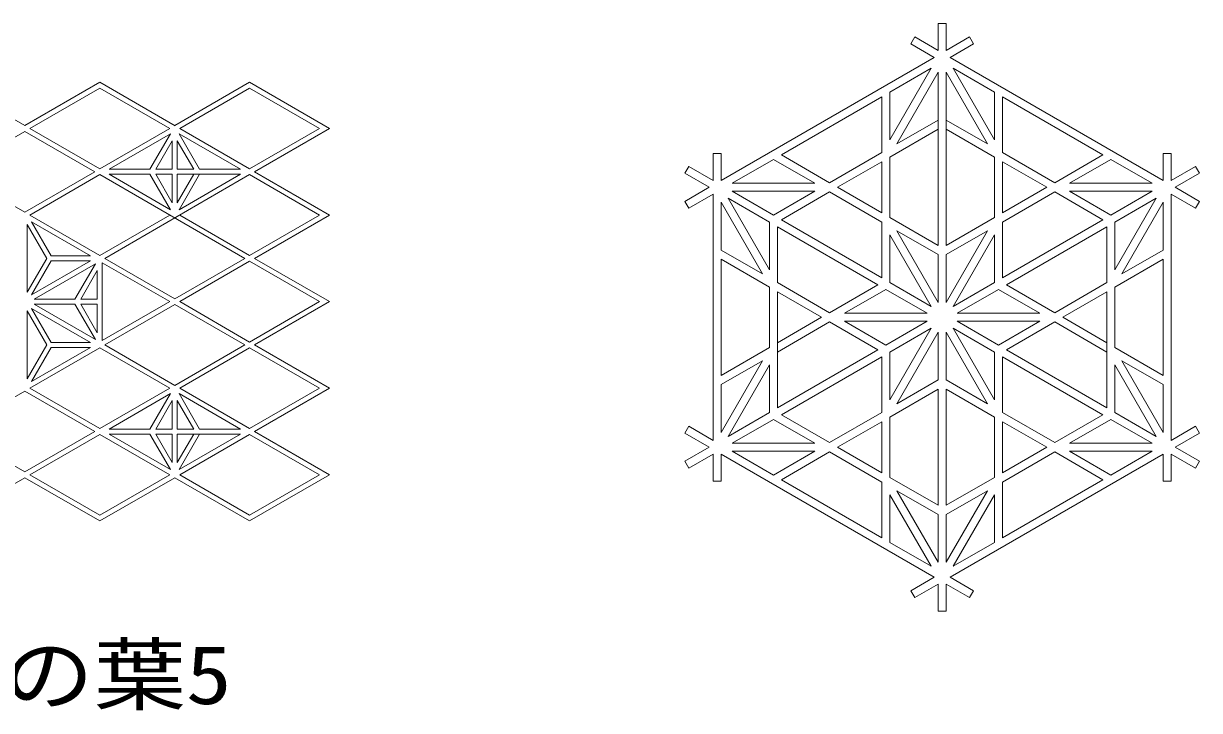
# Model space of a CAD drawing. Units: millimetres, scale not verified. Extents: x -2884 to 1958, y -697 to 1896.
# Drawn here: x 520 to 1697, y 1209 to 1896 of the extents above; entities that cross this region are included whole.
import ezdxf
from ezdxf.enums import TextEntityAlignment as Align

# ---------------------------------------------------------------- set-up
doc = ezdxf.new("R2010")
doc.units = ezdxf.units.MM
doc.header["$LTSCALE"] = 20
doc.layers.add('0-0_0-0', color=7, linetype='Continuous', lineweight=18)
doc.styles.add('ＭＳ 明朝', font='')
doc.styles.get('ＭＳ 明朝').set_extended_font_data('MS Mincho')

msp = doc.modelspace()

# ---------------------------------------------------------------- linework, layer by layer
at = {"layer": '0-0_0-0'}
for p, q in [((1435.3, 1869.18), (1435.3, 1896.08)), ((1435.3, 1869.18), (1435.3, 1896.08)), ((1435.3, 1896.08), (1435.3, 1869.18)), ((1443.3, 1869.18), (1443.3, 1896.08)), ((1443.3, 1869.18), (1443.3, 1896.08)), ((1443.3, 1896.08), (1443.3, 1869.18)), ((1412, 1882.63), (1408, 1875.7)), ((1435.3, 1869.18), (1412, 1882.63)), ((1443.3, 1869.18), (1466.59, 1882.63)), ((1466.59, 1882.63), (1470.59, 1875.7)), ((1431.3, 1862.25), (1408, 1875.7)), ((1447.3, 1862.25), (1470.59, 1875.7)), ((1218.13, 1739.18), (1431.3, 1862.25)), ((1660.47, 1739.18), (1447.3, 1862.25)), ((1428.37, 1851.33), (1387.01, 1779.68)), ((1387.01, 1827.44), (1428.37, 1851.33)), ((1435.3, 1847.33), (1393.94, 1775.68)), ((1435.3, 1799.56), (1435.3, 1847.33)), ((1435.3, 1797.25), (1435.3, 1847.33)), ((1443.3, 1847.33), (1484.66, 1775.68)), ((1443.3, 1799.56), (1443.3, 1847.33)), ((1443.3, 1797.25), (1443.3, 1847.33)), ((1450.23, 1851.33), (1491.59, 1779.68)), ((1491.59, 1827.44), (1450.23, 1851.33)), ((1387.01, 1779.68), (1387.01, 1827.44)), ((1491.59, 1779.68), (1491.59, 1827.44)), ((1278.42, 1764.75), (1379.01, 1822.83)), ((1379.01, 1767.06), (1379.01, 1822.83)), ((1600.17, 1764.75), (1499.59, 1822.83)), ((1499.59, 1767.06), (1499.59, 1822.83)), ((1387.01, 1762.44), (1435.3, 1790.33)), ((1393.94, 1775.68), (1435.3, 1799.56)), ((1435.3, 1797.25), (1435.3, 1674.18)), ((1435.3, 1790.33), (1435.3, 1674.18)), ((1484.66, 1775.68), (1443.3, 1799.56)), ((1443.3, 1797.25), (1443.3, 1674.18)), ((1443.3, 1790.33), (1443.3, 1674.18)), ((1491.59, 1762.44), (1443.3, 1790.33)), ((1210.13, 1766.08), (1210.13, 1739.18)), ((1210.13, 1766.08), (1218.13, 1766.08)), ((1218.13, 1766.08), (1218.13, 1739.18)), ((1326.72, 1736.87), (1278.42, 1764.75)), ((1326.72, 1736.87), (1379.01, 1767.06)), ((1551.88, 1736.87), (1499.59, 1767.06)), ((1551.88, 1736.87), (1600.17, 1764.75)), ((1660.47, 1766.08), (1660.47, 1739.18)), ((1668.47, 1766.08), (1660.47, 1766.08)), ((1668.47, 1766.08), (1668.47, 1739.18)), ((1185.84, 1753.2), (1181.84, 1746.28)), ((1210.13, 1739.18), (1185.84, 1753.2)), ((1229.06, 1736.25), (1270.42, 1760.14)), ((1311.79, 1736.25), (1270.42, 1760.14)), ((1334.72, 1732.25), (1379.01, 1757.83)), ((1379.01, 1757.83), (1379.01, 1706.68)), ((1387.01, 1762.44), (1387.01, 1702.06)), ((1491.59, 1762.44), (1491.59, 1702.06)), ((1543.88, 1732.25), (1499.59, 1757.83)), ((1499.59, 1757.83), (1499.59, 1706.68)), ((1566.81, 1736.25), (1608.17, 1760.14)), ((1649.54, 1736.25), (1608.17, 1760.14)), ((1668.47, 1739.18), (1692.75, 1753.2)), ((1692.75, 1753.2), (1696.75, 1746.28)), ((1206.13, 1732.25), (1181.84, 1746.28)), ((1672.47, 1732.25), (1696.75, 1746.28)), ((1181.84, 1718.23), (1206.13, 1732.25)), ((1229.06, 1736.25), (1311.79, 1736.25)), ((1379.01, 1706.68), (1334.72, 1732.25)), ((1499.59, 1706.68), (1543.88, 1732.25)), ((1649.54, 1736.25), (1566.81, 1736.25)), ((1696.75, 1718.23), (1672.47, 1732.25)), ((1181.84, 1718.23), (1185.84, 1711.3)), ((1185.84, 1711.3), (1210.13, 1725.33)), ((1210.13, 1725.33), (1210.13, 1479.18)), ((1225.06, 1721.33), (1266.42, 1649.68)), ((1266.42, 1697.44), (1225.06, 1721.33)), ((1229.06, 1728.25), (1311.79, 1728.25)), ((1270.42, 1704.37), (1229.06, 1728.25)), ((1270.42, 1704.37), (1311.79, 1728.25)), ((1278.42, 1699.75), (1326.72, 1727.64)), ((1379.01, 1697.44), (1326.72, 1727.64)), ((1499.59, 1697.44), (1551.88, 1727.64)), ((1600.17, 1699.75), (1551.88, 1727.64)), ((1649.54, 1728.25), (1566.81, 1728.25)), ((1608.17, 1704.37), (1566.81, 1728.25)), ((1608.17, 1704.37), (1649.54, 1728.25)), ((1653.54, 1721.33), (1612.17, 1649.68)), ((1612.17, 1697.44), (1653.54, 1721.33)), ((1668.47, 1725.33), (1668.47, 1479.18)), ((1692.75, 1711.3), (1668.47, 1725.33)), ((1696.75, 1718.23), (1692.75, 1711.3)), ((1218.13, 1717.33), (1259.5, 1645.68)), ((1218.13, 1717.33), (1218.13, 1669.56)), ((1660.47, 1717.33), (1619.1, 1645.68)), ((1660.47, 1717.33), (1660.47, 1669.56)), ((1266.42, 1697.44), (1266.42, 1649.68)), ((1379.01, 1641.68), (1278.42, 1699.75)), ((1379.01, 1697.44), (1379.01, 1641.68)), ((1435.3, 1674.18), (1387.01, 1702.06)), ((1443.3, 1674.18), (1491.59, 1702.06)), ((1499.59, 1641.68), (1600.17, 1699.75)), ((1499.59, 1697.44), (1499.59, 1641.68)), ((1612.17, 1697.44), (1612.17, 1649.68)), ((1375.01, 1634.75), (1274.42, 1692.83)), ((1274.42, 1692.83), (1274.42, 1637.06)), ((1428.37, 1613.18), (1387.01, 1684.83)), ((1387.01, 1684.83), (1387.01, 1637.06)), ((1435.3, 1617.18), (1393.94, 1688.83)), ((1435.3, 1664.94), (1393.94, 1688.83)), ((1443.3, 1617.18), (1484.66, 1688.83)), ((1443.3, 1664.94), (1484.66, 1688.83)), ((1450.23, 1613.18), (1491.59, 1684.83)), ((1491.59, 1684.83), (1491.59, 1637.06)), ((1503.59, 1634.75), (1604.17, 1692.83)), ((1604.17, 1692.83), (1604.17, 1637.06)), ((1259.5, 1645.68), (1218.13, 1669.56)), ((1266.42, 1632.44), (1218.13, 1660.33)), ((1218.13, 1660.33), (1218.13, 1544.18)), ((1435.3, 1664.94), (1435.3, 1617.18)), ((1435.3, 1664.94), (1435.3, 1617.18)), ((1443.3, 1664.94), (1443.3, 1617.18)), ((1443.3, 1664.94), (1443.3, 1617.18)), ((1612.17, 1632.44), (1660.47, 1660.33)), ((1619.1, 1645.68), (1660.47, 1669.56)), ((1660.47, 1660.33), (1660.47, 1544.18)), ((1326.72, 1606.87), (1274.42, 1637.06)), ((1428.37, 1613.18), (1387.01, 1637.06)), ((1450.23, 1613.18), (1491.59, 1637.06)), ((1551.88, 1606.87), (1604.17, 1637.06)), ((1266.42, 1632.44), (1266.42, 1572.06)), ((1318.72, 1602.25), (1274.42, 1627.83)), ((1274.42, 1627.83), (1274.42, 1511.68)), ((1375.01, 1634.75), (1326.72, 1606.87)), ((1383.01, 1630.14), (1341.64, 1606.25)), ((1424.37, 1606.25), (1383.01, 1630.14)), ((1454.23, 1606.25), (1495.59, 1630.14)), ((1495.59, 1630.14), (1536.95, 1606.25)), ((1503.59, 1634.75), (1551.88, 1606.87)), ((1559.88, 1602.25), (1604.17, 1627.83)), ((1604.17, 1627.83), (1604.17, 1511.68)), ((1612.17, 1632.44), (1612.17, 1572.06)), ((1318.72, 1602.25), (1274.42, 1576.68)), ((1424.37, 1606.25), (1341.64, 1606.25)), ((1454.23, 1606.25), (1536.95, 1606.25)), ((1559.88, 1602.25), (1604.17, 1576.68)), ((1424.37, 1598.25), (1341.64, 1598.25)), ((1383.01, 1574.37), (1341.64, 1598.25)), ((1383.01, 1574.37), (1424.37, 1598.25)), ((1387.01, 1567.44), (1428.37, 1591.33)), ((1491.59, 1567.44), (1450.23, 1591.33)), ((1454.23, 1598.25), (1536.95, 1598.25)), ((1495.59, 1574.37), (1454.23, 1598.25)), ((1495.59, 1574.37), (1536.95, 1598.25)), ((1435.3, 1587.33), (1393.94, 1515.68)), ((1435.3, 1539.56), (1435.3, 1587.33)), ((1435.3, 1539.56), (1435.3, 1587.33)), ((1443.3, 1587.33), (1484.66, 1515.68)), ((1443.3, 1539.56), (1443.3, 1587.33)), ((1443.3, 1539.56), (1443.3, 1587.33)), ((1266.42, 1572.06), (1218.13, 1544.18)), ((1274.42, 1511.68), (1375.01, 1569.75)), ((1604.17, 1511.68), (1503.59, 1569.75)), ((1612.17, 1572.06), (1660.47, 1544.18)), ((1259.5, 1558.83), (1218.13, 1534.94)), ((1259.5, 1558.83), (1218.13, 1487.18)), ((1266.42, 1554.83), (1225.06, 1483.18)), ((1266.42, 1554.83), (1266.42, 1507.06)), ((1278.42, 1504.75), (1379.01, 1562.83)), ((1379.01, 1507.06), (1379.01, 1562.83)), ((1499.59, 1507.06), (1499.59, 1562.83)), ((1600.17, 1504.75), (1499.59, 1562.83)), ((1612.17, 1554.83), (1653.54, 1483.18)), ((1612.17, 1554.83), (1612.17, 1507.06)), ((1619.1, 1558.83), (1660.47, 1534.94)), ((1619.1, 1558.83), (1660.47, 1487.18)), ((1218.13, 1534.94), (1218.13, 1487.18)), ((1435.3, 1530.33), (1387.01, 1502.44)), ((1435.3, 1539.56), (1393.94, 1515.68)), ((1435.3, 1414.18), (1435.3, 1530.33)), ((1435.3, 1414.18), (1435.3, 1530.33)), ((1443.3, 1539.56), (1484.66, 1515.68)), ((1443.3, 1530.33), (1491.59, 1502.44)), ((1443.3, 1414.18), (1443.3, 1530.33)), ((1443.3, 1414.18), (1443.3, 1530.33)), ((1660.47, 1534.94), (1660.47, 1487.18)), ((1225.06, 1483.18), (1266.42, 1507.06)), ((1379.01, 1507.06), (1326.72, 1476.87)), ((1499.59, 1507.06), (1551.88, 1476.87)), ((1653.54, 1483.18), (1612.17, 1507.06)), ((1229.06, 1476.25), (1270.42, 1500.14)), ((1270.42, 1500.14), (1311.79, 1476.25)), ((1278.42, 1504.75), (1326.72, 1476.87)), ((1379.01, 1497.83), (1334.72, 1472.25)), ((1379.01, 1446.68), (1379.01, 1497.83)), ((1387.01, 1442.06), (1387.01, 1502.44)), ((1491.59, 1442.06), (1491.59, 1502.44)), ((1499.59, 1446.68), (1499.59, 1497.83)), ((1499.59, 1497.83), (1543.88, 1472.25)), ((1600.17, 1504.75), (1551.88, 1476.87)), ((1608.17, 1500.14), (1566.81, 1476.25)), ((1649.54, 1476.25), (1608.17, 1500.14)), ((1181.84, 1486.28), (1206.13, 1472.25)), ((1696.75, 1486.28), (1672.47, 1472.25)), ((1181.84, 1458.23), (1206.13, 1472.25)), ((1229.06, 1476.25), (1311.79, 1476.25)), ((1334.72, 1472.25), (1379.01, 1446.68)), ((1543.88, 1472.25), (1499.59, 1446.68)), ((1649.54, 1476.25), (1566.81, 1476.25)), ((1696.75, 1458.23), (1672.47, 1472.25)), ((1185.84, 1451.3), (1210.13, 1465.33)), ((1210.13, 1465.33), (1210.13, 1438.43)), ((1218.13, 1465.33), (1431.3, 1342.25)), ((1218.13, 1465.33), (1218.13, 1438.43)), ((1229.06, 1468.25), (1311.79, 1468.25)), ((1229.06, 1468.25), (1270.42, 1444.37)), ((1311.79, 1468.25), (1270.42, 1444.37)), ((1326.72, 1467.64), (1278.42, 1439.75)), ((1326.72, 1467.64), (1379.01, 1437.44)), ((1660.47, 1465.33), (1447.3, 1342.25)), ((1551.88, 1467.64), (1499.59, 1437.44)), ((1551.88, 1467.64), (1600.17, 1439.75)), ((1649.54, 1468.25), (1566.81, 1468.25)), ((1566.81, 1468.25), (1608.17, 1444.37)), ((1649.54, 1468.25), (1608.17, 1444.37)), ((1660.47, 1465.33), (1660.47, 1438.43)), ((1692.75, 1451.3), (1668.47, 1465.33)), ((1668.47, 1465.33), (1668.47, 1438.43)), ((1181.84, 1458.23), (1185.84, 1451.3)), ((1696.75, 1458.23), (1692.75, 1451.3)), ((1210.13, 1438.43), (1218.13, 1438.43)), ((1278.42, 1439.75), (1379.01, 1381.68)), ((1379.01, 1437.44), (1379.01, 1381.68)), ((1387.01, 1442.06), (1435.3, 1414.18)), ((1491.59, 1442.06), (1443.3, 1414.18)), ((1600.17, 1439.75), (1499.59, 1381.68)), ((1499.59, 1437.44), (1499.59, 1381.68)), ((1668.47, 1438.43), (1660.47, 1438.43)), ((1387.01, 1424.83), (1387.01, 1377.06)), ((1435.3, 1357.18), (1393.94, 1428.83)), ((1443.3, 1357.18), (1484.66, 1428.83)), ((1491.59, 1424.83), (1491.59, 1377.06)), ((1435.3, 1404.94), (1435.3, 1357.18)), ((1443.3, 1404.94), (1443.3, 1357.18)), ((1431.3, 1342.25), (1408, 1328.81)), ((1447.3, 1342.25), (1470.59, 1328.81)), ((1435.3, 1335.33), (1412, 1321.88)), ((1435.3, 1335.33), (1435.3, 1308.43)), ((1435.3, 1335.33), (1435.3, 1308.43)), ((1435.3, 1308.43), (1435.3, 1335.33)), ((1443.3, 1335.33), (1466.59, 1321.88)), ((1443.3, 1335.33), (1443.3, 1308.43)), ((1443.3, 1335.33), (1443.3, 1308.43)), ((1443.3, 1308.43), (1443.3, 1335.33)), ((1412, 1321.88), (1408, 1328.81)), ((1466.59, 1321.88), (1470.59, 1328.81))]:
    msp.add_line(p, q, dxfattribs=at)
at = {"layer": '0-0_0-0', "color": 4}
for p, q in [((521.5, 1793.99), (446.5, 1837.3)), ((521.5, 1793.99), (596.5, 1837.3)), ((671.95, 1793.74), (596.5, 1837.3)), ((671.5, 1793.99), (746.5, 1837.3)), ((826.5, 1791.11), (746.5, 1837.3)), ((526.5, 1791.11), (596.5, 1831.52)), ((666.5, 1791.11), (596.5, 1831.52)), ((676.5, 1791.11), (746.5, 1831.52)), ((816.5, 1791.11), (746.5, 1831.52)), ((596.5, 1750.69), (526.5, 1791.11)), ((666.5, 1791.11), (596.5, 1750.69)), ((746.5, 1750.69), (676.5, 1791.11)), ((746.5, 1750.69), (816.5, 1791.11)), ((751.5, 1747.81), (826.5, 1791.11)), ((451.5, 1747.81), (521.5, 1788.22)), ((591.5, 1747.81), (521.5, 1788.22)), ((667.17, 1785.72), (605.83, 1750.31)), ((667.17, 1785.72), (646.73, 1750.31)), ((669, 1778.89), (652.5, 1750.31)), ((669, 1778.89), (669, 1750.31)), ((674, 1778.89), (690.51, 1750.31)), ((674, 1778.89), (674, 1750.31)), ((675.83, 1785.72), (696.28, 1750.31)), ((737.17, 1750.31), (675.83, 1785.72)), ((521.5, 1707.39), (451.5, 1747.81)), ((591.5, 1747.81), (521.5, 1707.39)), ((596.5, 1744.92), (526.5, 1704.51)), ((741.5, 1661.2), (596.5, 1744.92)), ((601.5, 1661.2), (746.5, 1744.92)), ((605.83, 1750.31), (646.73, 1750.31)), ((605.83, 1745.31), (646.73, 1745.31)), ((667.17, 1709.89), (605.83, 1745.31)), ((646.73, 1745.31), (667.17, 1709.89)), ((652.5, 1750.31), (669, 1750.31)), ((652.5, 1745.31), (669, 1745.31)), ((652.5, 1745.31), (669, 1716.72)), ((669, 1745.31), (669, 1716.72)), ((674, 1750.31), (690.51, 1750.31)), ((674, 1716.72), (690.51, 1745.31)), ((674, 1745.31), (674, 1716.72)), ((674, 1745.31), (737.17, 1745.31)), ((675.83, 1709.89), (696.28, 1745.31)), ((675.83, 1709.89), (737.17, 1745.31)), ((696.28, 1750.31), (737.17, 1750.31)), ((816.5, 1704.51), (746.5, 1744.92)), ((826.5, 1704.51), (751.5, 1747.81)), ((524, 1695.18), (543.62, 1661.2)), ((524, 1695.18), (524, 1627.23)), ((524, 1695.18), (524, 1627.23)), ((596.5, 1664.09), (526.5, 1704.51)), ((528.33, 1697.68), (547.95, 1663.7)), ((587.17, 1663.7), (528.33, 1697.68)), ((596.5, 1664.09), (666.5, 1704.51)), ((746.5, 1664.09), (676.5, 1704.51)), ((746.5, 1664.09), (816.5, 1704.51)), ((751.5, 1661.2), (826.5, 1704.51)), ((524, 1627.23), (543.62, 1661.2)), ((587.17, 1663.7), (547.95, 1663.7)), ((671.5, 1620.79), (601.5, 1661.2)), ((671.5, 1620.79), (741.5, 1661.2)), ((826.5, 1617.9), (751.5, 1661.2)), ((528.33, 1624.73), (547.95, 1658.7)), ((528.33, 1624.73), (587.17, 1658.7)), ((530.83, 1620.4), (592.17, 1655.82)), ((587.17, 1658.7), (547.95, 1658.7)), ((592.17, 1655.82), (571.73, 1620.4)), ((594, 1648.99), (577.5, 1620.4)), ((594, 1648.99), (594, 1620.4)), ((599, 1656.87), (599, 1578.93)), ((666.5, 1617.9), (599, 1656.87)), ((676.5, 1617.9), (746.5, 1658.32)), ((816.5, 1617.9), (746.5, 1658.32)), ((530.83, 1620.4), (571.73, 1620.4)), ((592.17, 1579.99), (530.83, 1615.4)), ((530.83, 1615.4), (571.73, 1615.4)), ((571.73, 1615.4), (592.17, 1579.99)), ((577.5, 1620.4), (594, 1620.4)), ((577.5, 1615.4), (594, 1586.82)), ((577.5, 1615.4), (594, 1615.4)), ((594, 1615.4), (594, 1586.82)), ((599, 1578.93), (666.5, 1617.9)), ((601.5, 1574.6), (671.5, 1615.02)), ((741.5, 1574.6), (671.5, 1615.02)), ((746.5, 1577.49), (676.5, 1617.9)), ((746.5, 1577.49), (816.5, 1617.9)), ((751.5, 1574.6), (826.5, 1617.9)), ((524, 1608.57), (543.62, 1574.6)), ((524, 1540.63), (524, 1608.57)), ((524, 1540.63), (524, 1608.57)), ((528.33, 1611.07), (547.95, 1577.1)), ((587.17, 1577.1), (528.33, 1611.07)), ((587.17, 1577.1), (547.95, 1577.1)), ((524, 1540.63), (543.62, 1574.6)), ((526.5, 1531.3), (596.5, 1571.72)), ((528.33, 1538.13), (547.95, 1572.1)), ((528.33, 1538.13), (587.17, 1572.1)), ((587.17, 1572.1), (547.95, 1572.1)), ((666.5, 1531.3), (596.5, 1571.72)), ((671.5, 1534.19), (601.5, 1574.6)), ((671.5, 1534.19), (741.5, 1574.6)), ((676.5, 1531.3), (746.5, 1571.72)), ((816.5, 1531.3), (746.5, 1571.72)), ((826.5, 1531.3), (751.5, 1574.6)), ((596.5, 1490.89), (526.5, 1531.3)), ((596.5, 1490.89), (666.5, 1531.3)), ((746.5, 1490.89), (676.5, 1531.3)), ((816.5, 1531.3), (746.5, 1490.89)), ((826.5, 1531.3), (751.5, 1488)), ((451.5, 1488), (521.5, 1528.41)), ((591.5, 1488), (521.5, 1528.41)), ((605.83, 1490.5), (667.17, 1525.91)), ((667.17, 1525.91), (646.73, 1490.5)), ((669, 1519.08), (652.5, 1490.5)), ((669, 1519.08), (669, 1490.5)), ((674, 1519.08), (690.51, 1490.5)), ((674, 1519.08), (674, 1490.5)), ((675.83, 1525.91), (696.28, 1490.5)), ((451.5, 1488), (521.5, 1447.58)), ((521.5, 1447.58), (591.5, 1488)), ((526.5, 1444.7), (596.5, 1485.11)), ((666.5, 1444.7), (596.5, 1485.11)), ((605.83, 1490.5), (646.73, 1490.5)), ((605.83, 1485.5), (646.73, 1485.5)), ((667.17, 1450.08), (605.83, 1485.5)), ((646.73, 1485.5), (667.17, 1450.08)), ((652.5, 1490.5), (669, 1490.5)), ((652.5, 1485.5), (669, 1485.5)), ((652.5, 1485.5), (669, 1456.91)), ((669, 1485.5), (669, 1456.91)), ((674, 1490.5), (690.51, 1490.5)), ((674, 1456.91), (690.51, 1485.5)), ((674, 1485.5), (674, 1456.91)), ((674, 1485.5), (737.17, 1485.5)), ((675.83, 1450.08), (696.28, 1485.5)), ((737.17, 1485.5), (675.83, 1450.08)), ((746.5, 1485.11), (676.5, 1444.7)), ((816.5, 1444.7), (746.5, 1485.11)), ((826.5, 1444.7), (751.5, 1488)), ((446.5, 1398.51), (521.5, 1441.81)), ((521.5, 1441.81), (596.5, 1398.51)), ((526.5, 1444.7), (596.5, 1404.28)), ((666.5, 1444.7), (596.5, 1404.28)), ((671.5, 1441.81), (596.5, 1398.51)), ((671.5, 1441.81), (746.5, 1398.51)), ((676.5, 1444.7), (746.5, 1404.28)), ((816.5, 1444.7), (746.5, 1404.28)), ((826.5, 1444.7), (746.5, 1398.51))]:
    msp.add_line(p, q, dxfattribs=at)
at = {"layer": '0-0_0-0'}
for points in [[(1439.3, 1896.08), (1435.3, 1896.08), (1435.3, 1869.18)], [(1439.3, 1896.08), (1443.3, 1896.08), (1443.3, 1869.18)], [(1375.01, 1569.75), (1326.72, 1597.64), (1274.42, 1567.44)], [(1428.37, 1591.33), (1387.01, 1519.68), (1387.01, 1567.44)], [(1450.23, 1591.33), (1491.59, 1519.68), (1491.59, 1567.44)], [(1503.59, 1569.75), (1551.88, 1597.64), (1604.17, 1567.44)], [(1181.84, 1486.28), (1185.84, 1493.2), (1210.13, 1479.18)], [(1696.75, 1486.28), (1692.75, 1493.2), (1668.47, 1479.18)], [(1387.01, 1377.06), (1428.37, 1353.18), (1387.01, 1424.83)], [(1393.94, 1428.83), (1435.3, 1404.94), (1435.3, 1357.18)], [(1484.66, 1428.83), (1443.3, 1404.94), (1443.3, 1357.18)], [(1491.59, 1377.06), (1450.23, 1353.18), (1491.59, 1424.83)], [(1439.3, 1308.43), (1435.3, 1308.43), (1435.3, 1335.33)], [(1439.3, 1308.43), (1443.3, 1308.43), (1443.3, 1335.33)]]:
    msp.add_lwpolyline(points, dxfattribs=at)
at = {"layer": '0-0_0-0', "color": 4}
msp.add_lwpolyline([(696.28, 1490.5), (737.17, 1490.5), (675.83, 1525.91)], dxfattribs=at)

# ---------------------------------------------------------------- texts
at = {"layer": '0-0_0-0', "style": 'ＭＳ 明朝', "width": 1.15}
msp.add_text('麻の葉5', height=58.65, dxfattribs=at).set_placement((406.68, 1197.8), align=Align.BOTTOM_LEFT)

doc.saveas('drawing.dxf')
